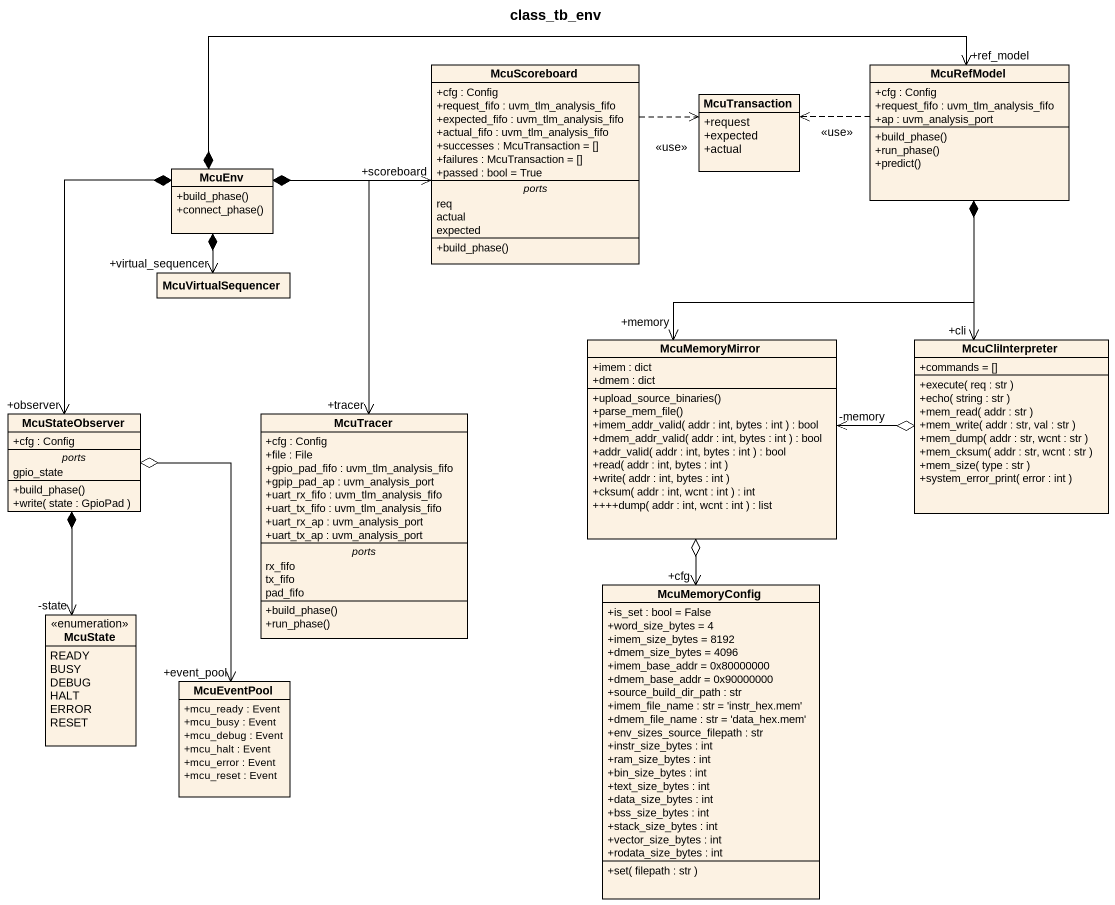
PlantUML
@startuml
title class_tb_env
hide circle
hide empty members
skinparam classAttributeIconSize 0
class McuScoreboard {
  +cfg : Config
  +request_fifo : uvm_tlm_analysis_fifo
  +expected_fifo : uvm_tlm_analysis_fifo
  +actual_fifo : uvm_tlm_analysis_fifo
  +successes : McuTransaction = []
  +failures : McuTransaction = []
  +passed : bool = True
  -- ports --
  req
  actual
  expected
  --
  +build_phase()
}
class McuRefModel {
  +cfg : Config
  +request_fifo : uvm_tlm_analysis_fifo
  +ap : uvm_analysis_port
  +build_phase()
  +run_phase()
  +predict()
}
class McuTransaction {
  +request
  +expected
  +actual
}
class McuEnv {
  +build_phase()
  +connect_phase()
}
class McuVirtualSequencer
class McuMemoryMirror {
  +imem : dict
  +dmem : dict
  +upload_source_binaries()
  +parse_mem_file()
  +imem_addr_valid( addr : int, bytes : int ) : bool
  +dmem_addr_valid( addr : int, bytes : int ) : bool
  +addr_valid( addr : int, bytes : int ) : bool
  +read( addr : int, bytes : int )
  +write( addr : int, bytes : int )
  +cksum( addr : int, wcnt : int ) : int
  ++++dump( addr : int, wcnt : int ) : list
}
class McuCliInterpreter {
  +commands = []
  +execute( req : str )
  +echo( string : str )
  +mem_read( addr : str )
  +mem_write( addr : str, val : str )
  +mem_dump( addr : str, wcnt : str )
  +mem_cksum( addr : str, wcnt : str )
  +mem_size( type : str )
  +system_error_print( error : int )
}
class McuStateObserver {
  +cfg : Config
  -- ports --
  gpio_state
  --
  +build_phase()
  +write( state : GpioPad )
}
class McuTracer {
  +cfg : Config
  +file : File
  +gpio_pad_fifo : uvm_tlm_analysis_fifo
  +gpip_pad_ap : uvm_analysis_port
  +uart_rx_fifo : uvm_tlm_analysis_fifo
  +uart_tx_fifo : uvm_tlm_analysis_fifo
  +uart_rx_ap : uvm_analysis_port
  +uart_tx_ap : uvm_analysis_port
  -- ports --
  rx_fifo
  tx_fifo
  pad_fifo
  --
  +build_phase()
  +run_phase()
}
enum McuState {
  READY
  BUSY
  DEBUG
  HALT
  ERROR
  RESET
}
class McuMemoryConfig {
  +is_set : bool = False
  +word_size_bytes = 4
  +imem_size_bytes = 8192
  +dmem_size_bytes = 4096
  +imem_base_addr = 0x80000000
  +dmem_base_addr = 0x90000000
  +source_build_dir_path : str
  +imem_file_name : str = 'instr_hex.mem'
  +dmem_file_name : str = 'data_hex.mem'
  +env_sizes_source_filepath : str
  +instr_size_bytes : int
  +ram_size_bytes : int
  +bin_size_bytes : int
  +text_size_bytes : int
  +data_size_bytes : int
  +bss_size_bytes : int
  +stack_size_bytes : int
  +vector_size_bytes : int
  +rodata_size_bytes : int
  +set( filepath : str )
}
class McuEventPool {
  +mcu_ready : Event
  +mcu_busy : Event
  +mcu_debug : Event
  +mcu_halt : Event
  +mcu_error : Event
  +mcu_reset : Event
}
McuScoreboard .right.> McuTransaction : <<use>>
McuRefModel .left.> McuTransaction : <<use>>
McuRefModel *--> "+memory" McuMemoryMirror
McuRefModel *--> "+cli" McuCliInterpreter
McuEnv *-right-> "+scoreboard" McuScoreboard
McuEnv *-right-> "+ref_model" McuRefModel
McuEnv *--> "+virtual_sequencer" McuVirtualSequencer
McuEnv *--> "+observer" McuStateObserver
McuEnv *--> "+tracer" McuTracer
McuMemoryMirror o--> "+cfg" McuMemoryConfig
McuCliInterpreter o-left-> "-memory" McuMemoryMirror
McuStateObserver *--> "-state" McuState
McuStateObserver o--> "+event_pool" McuEventPool
@enduml
